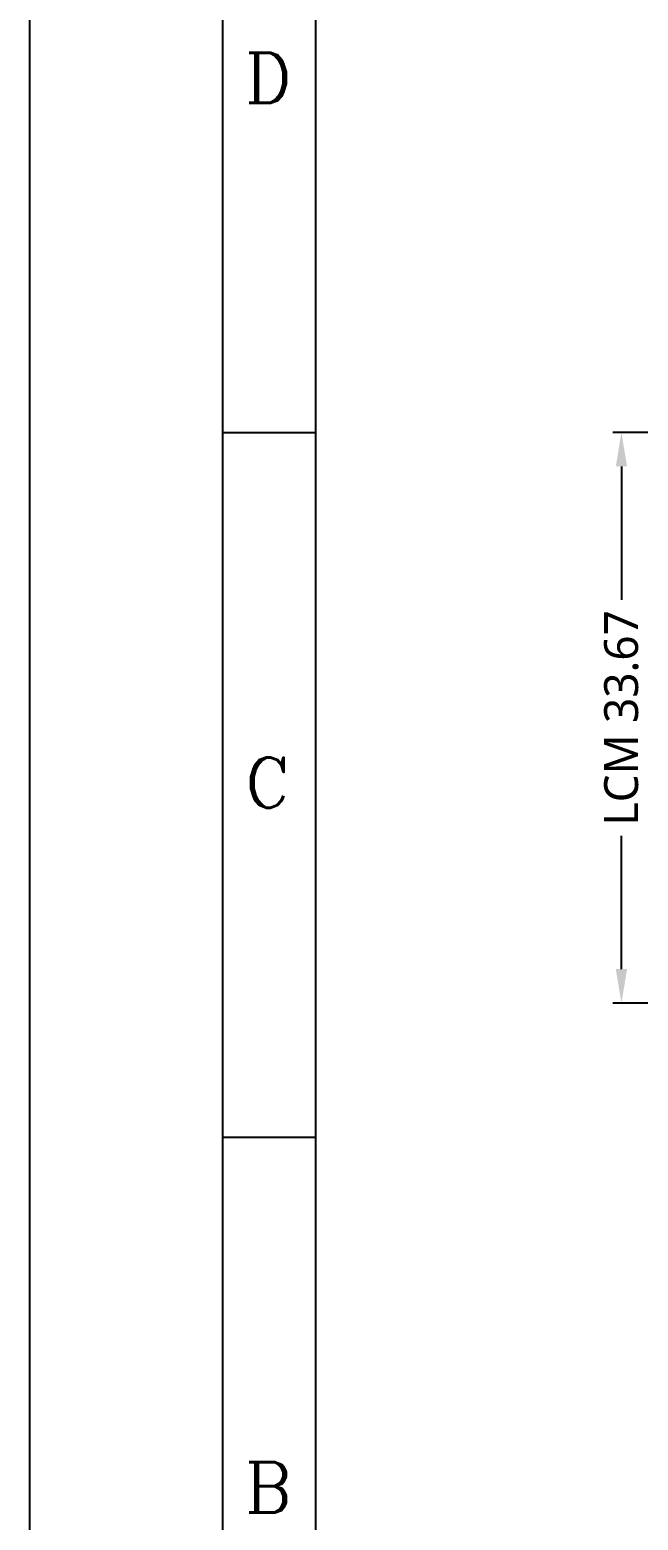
# Model space of a CAD drawing. Header units: millimetres. Extents: x 830 to 1412, y 1788 to 1993.
# Drawn here: x 829.5 to 865.4, y 1856.7 to 1944.7 of the extents above; entities that cross this region are included whole.
import ezdxf

# ---------------------------------------------------------------- set-up
doc = ezdxf.new("R2010")
doc.units = ezdxf.units.MM
for name, color, linetype in [('1-标准图框', 40, 'Continuous'), ('3-LCD', 4, 'Continuous'), ('5-PIN文字', 7, 'Continuous')]:
    doc.layers.add(name, color=color, linetype=linetype)
doc.styles.add('ROMANC', font='romanc.shx', dxfattribs={"bigfont": 'gbcbig.shx'})
doc.styles.add('宋体', font='')
doc.styles.get('宋体').set_extended_font_data('Microsoft YaHei')
doc.dimstyles.new('ZY-G2-0.1默认', dxfattribs={"dimtxt": 2, "dimasz": 2, "dimexe": 0.5, "dimexo": 0.1, "dimgap": 0.5, "dimtad": 0, "dimdec": 3, "dimdsep": 46, "dimtxsty": '宋体', "dimcen": 2, "dimclrd": 7, "dimclre": 7, "dimclrt": 7, "dimadec": 0, "dimazin": 2, "dimtp": 0.1, "dimtm": 0.1, "dimtfac": 1, "dimtdec": 3, "dimtmove": 0, "dimatfit": 3, "dimfxl": 1, "dimtolj": 1, "dimarcsym": 0})

# ---------------------------------------------------------------- blocks, each defined once
blk = doc.blocks.new('*D347')
at = {"layer": '3-LCD', "color": 7, "lineweight": -2, "transparency": 16777216}
for p, q in [((889.976, 1920.929), (863.941, 1920.929)), ((864.441, 1918.929), (864.441, 1911.063)), ((864.441, 1889.259), (864.441, 1897.126)), ((889.976, 1887.259), (863.941, 1887.259))]:
    blk.add_line(p, q, dxfattribs=at)
at = {"layer": '3-LCD', "color": 7, "transparency": 16777216}
for points in [[(864.108, 1918.929), (864.775, 1918.929), (864.441, 1920.929)], [(864.108, 1889.259), (864.775, 1889.259), (864.441, 1887.259)]]:
    blk.add_solid(points, dxfattribs=at)
at = {"layer": 'Defpoints', "color": 0, "transparency": 16777216}
for p in [(890.076, 1920.929), (864.441, 1887.259), (890.076, 1887.259)]:
    blk.add_point(p, dxfattribs=at)
at = {"layer": '3-LCD', "color": 7, "transparency": 16777216, "insert": (864.441, 1904.094), "char_height": 2, "attachment_point": 5, "rotation": 90, "style": '宋体'}
blk.add_mtext('\\A1;LCM 33.67', dxfattribs=at)

msp = doc.modelspace()

# ---------------------------------------------------------------- linework, layer by layer
at = {"layer": '1-标准图框', "color": 7}
for p, q in [((846.4026, 1920.9181), (840.9127, 1920.9181)), ((846.4026, 1879.3219), (840.9127, 1879.3219))]:
    msp.add_line(p, q, dxfattribs=at)
for points in [[(840.9127, 1968.0042), (1091.7568, 1968.0042), (1091.7568, 1790.6397), (840.9127, 1790.6397)], [(846.4026, 1962.5143), (1086.267, 1962.5143), (1086.267, 1796.1295), (846.4026, 1796.1295)]]:
    msp.add_lwpolyline(points, close=True, dxfattribs=at)
at = {"layer": '5-PIN文字'}
msp.add_line((829.5274, 1788.0289), (829.5274, 1970.0164), dxfattribs=at)

# ---------------------------------------------------------------- texts
at = {"layer": '1-标准图框', "color": 7, "style": 'ROMANC'}
for s, p in [('D', (842.2198, 1940.3849)), ('C', (842.2198, 1898.7887)), ('B', (842.2198, 1857.1925))]:
    msp.add_text(s, height=2.9561, dxfattribs=at).set_placement(p)

# ---------------------------------------------------------------- dimensions: what is measured, and where the dimension line sits
at = {"layer": '3-LCD'}
dim = msp.add_linear_dim(base=(864.4413, 1887.2595), p1=(890.0758, 1920.9295), p2=(890.0758, 1887.2595), angle=90, text='LCM <>', dimstyle='ZY-G2-0.1默认', override={"dimfxl": 0.5}, dxfattribs=at)
dim.commit()
dim.dimension.update_dxf_attribs({"geometry": '*D347', "text_midpoint": (864.4413, 1904.0945), "dimtype": 160})

doc.saveas('drawing.dxf')
